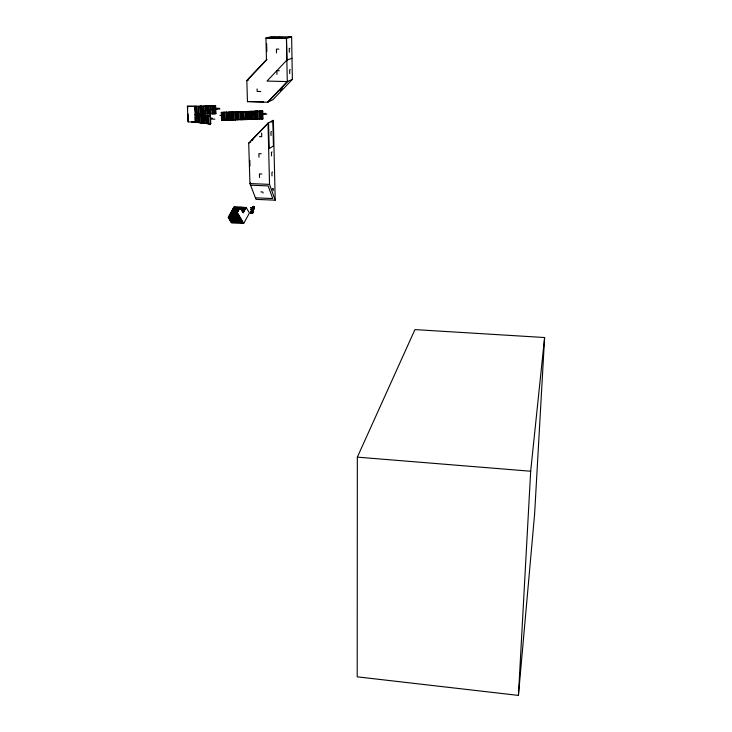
<?xml version="1.0" encoding="UTF-8"?>
<svg xmlns="http://www.w3.org/2000/svg" width="732" height="732" viewBox="0 0 732 732"><rect width="100%" height="100%" fill="white"/><g stroke="black" fill="none" stroke-linecap="round" stroke-linejoin="round"><path stroke-width="1.1" d="M357.344 457.143L357.207 676.835L518.43 695.4L534.625 513.873L544.608 337.534L414.934 329.601L357.344 457.143L530.673 471.234L518.43 695.4M252.732 207.275L253.409 206.57L253.665 207.54M252.476 211.493C253.354 210.084 253.373 214.851 251.744 212.161C251.579 211.017 253.858 210.002 253.363 211.777L252.531 211.036M251.735 212.042L252.476 211.109L251.286 211.347L251.085 212.28L250.701 211.96L251.268 212.436L251.735 212.042L250.701 211.96L251.268 212.436L252.476 211.109M252.686 207.074L253.611 206.927L253.812 207.797L254.205 206.891L253.995 209.087L253.409 208.693L253.995 209.087L254.214 207.495C254.928 204.722 250.957 208.208 252.943 206.927L252.522 207.101M530.673 471.234L544.608 337.534M251.689 211.475L251.433 212.253M253.812 207.797L253.977 206.387L254.278 207.11M252.988 212.673L253.693 211.64L253.171 210.679C253.867 211.823 251.378 214.696 252.211 212.509L251.286 211.347M251.36 213.222L250.92 213.222C252.769 213.259 252.211 211.877 250.92 213.222L252.11 212.371L252.494 212.911L251.533 213.195L251.332 212.49L251.625 211.466L252.156 212.143L252.384 211.722M253.245 206.973L253.327 206.497M251.744 212.161L252.22 211.136M253.665 206.909L253.62 207.778M253.784 208.144L251.964 209.416L251.918 207.604L251.46 208.318L251.964 209.416L250.939 210.02L253.473 208.181L254.214 208.766M252.668 213.076L253.391 210.962M251.927 213.479L251.533 213.195M253.537 208.565L251.781 208.913M252.705 212.838L252.851 211.585M253.19 211.081L251.927 211.649M251.085 212.28L251.808 212.024M253.848 207.632L253.171 206.57M252.933 212.143L253.327 211.045L252.842 210.99L253.482 212.005M228.283 217.45L233.984 206.982L246.208 207.513L249.438 213.039L243.674 223.489L231.513 222.931L228.283 217.45L240.489 218.063M228.393 217.505L231.147 212.445M228.631 217.514L231.275 212.664M228.878 217.523L231.404 212.884M229.116 217.532L231.532 213.104M229.363 217.55L231.66 213.323M229.601 217.56L231.788 213.552M229.848 217.569L231.916 213.771M230.086 217.578L232.044 213.991M230.333 217.587L232.172 214.211M230.571 217.605L232.309 214.43M230.818 217.614L232.437 214.65M231.056 217.624L232.566 214.869M231.303 217.633L232.694 215.089M231.541 217.642L232.822 215.309M231.788 217.66L232.95 215.528M232.026 217.669L233.078 215.748M232.273 217.679L233.206 215.967M232.511 217.688L233.334 216.187M232.758 217.697L233.471 216.407M233.005 217.715L233.6 216.626M233.243 217.724L233.728 216.846M233.49 217.733L233.856 217.065M233.728 217.743L233.984 217.285M240.361 207.906L240.682 207.321M240.489 208.126L240.92 207.33M240.618 208.345L241.167 207.339M240.746 208.565L241.414 207.357M240.874 208.785L241.652 207.366M241.002 209.004L241.899 207.376M241.13 209.233L242.146 207.385M241.267 209.453L242.383 207.394M241.395 209.672L242.631 207.403M241.523 209.892L242.878 207.421M241.652 210.111L243.125 207.43M241.78 210.331L243.363 207.44M241.908 210.551L243.61 207.449M242.036 210.77L243.857 207.458M242.164 210.99L244.095 207.467M242.292 211.209L244.342 207.485M242.42 211.438L244.589 207.495M242.557 211.658L244.836 207.504M242.685 211.877L245.074 207.513M242.814 212.097L245.321 207.522M242.942 212.317L245.568 207.531M243.07 212.536L245.815 207.549M243.198 212.756L246.208 207.513M253.382 211.475L253.382 212.005M253.363 211.777L252.769 211.475M252.266 208.4L250.628 209.7L253.208 208.501M251.497 212.719L252 212.079L251.332 212.49M251.89 208.757L252.705 207.842L251.433 209.334L251.771 209.736M253.583 207.092L254.05 206.552M247.416 80.392L246.821 80.611L266.466 59.704L265.936 38.055L271.435 36.6L291.629 36.939L292.361 79.385L272.89 99.717L267.509 102.233L247.462 101.684L246.83 80.611L267.015 59.512M292.004 58.286L286.871 60.116L266.988 81.087L287.273 81.572L292.361 79.385M267.509 102.233L287.273 81.572L286.459 38.403L291.629 36.939M268.058 101.977L287.795 81.353M282.186 88.462L279.99 90.759L280.685 90.448M248.715 143.106L268.022 123.122L273.365 120.268L275.205 200.184L256.026 199.369L249.941 183.586L248.715 143.106L250.591 142.054M271.279 122.162L272.835 120.551L273.429 145.952L269.193 148.569L268.562 122.839L251.204 140.809L252.988 139.803M253.601 207.577L253.748 207.074M252.943 206.927L252.092 208.647L250.756 207.568L252.119 208.227L251.744 207.842M272.267 189.103L273.182 188.408L273.237 190.759M272.542 172.02L271.92 172.459L272.011 175.982M251.277 213.415L251.387 212.17L252.055 213.332L251.277 213.415L251.744 213.131M272.075 151.927L271.444 152.32L271.526 155.889M271.59 131.595L270.959 131.952L271.041 135.566M261.013 111.072L261.214 118.895L262.715 118.941L262.715 111.017L247.498 111.447L247.297 119.499L242.136 119.691L240.636 119.645L240.38 111.786M259.302 111.136L259.512 118.959L262.925 118.84M252.65 111.264L252.448 119.316L259.714 118.849M245.778 111.502L245.577 119.563L258.012 118.913M247.297 119.499L251.168 119.16M238.65 111.84L238.907 119.7L244.296 119.407M259.302 119.069L259.091 111.237L262.715 111.017M254.16 119.252L253.94 111.41L257.792 111.09M233.682 111.914L229.757 112.243L230.031 120.121L239.135 119.6M237.406 119.664L236.958 119.874L237.15 111.795L240.599 111.685L240.855 119.536M226.746 112.152L222.793 112.481L223.086 120.377L235.677 119.719M235.228 119.938L234.963 112.06L252.22 111.474M229.757 112.243L221.284 112.435L221.586 120.332L228.759 119.975M245.339 111.712L241.88 111.822L242.136 119.691M221.586 120.332L221.65 115.711M209.169 115.812L208.702 116.013L209.023 123.873L210.752 123.809L210.432 115.958L206.177 115.72L206.506 123.571L206.973 123.36M209.023 123.873L209.489 123.662L205.244 123.415L204.914 115.574L205.39 115.372L201.144 115.144L201.483 122.967L201.959 122.756L198.994 122.665L198.647 114.86L199.122 114.659L196.158 114.567L196.505 122.372L196.981 122.162L188.124 121.887L187.392 106.305L197.009 106.268M204.914 115.574L207.906 115.665L207.44 115.866L207.76 123.717L208.227 123.507M252.028 209.626L251.433 209.334L251.964 209.416M228.302 120.185L228.018 112.298L236.692 112.005M205.244 123.415L203.99 123.269L203.661 115.436L204.127 115.235M203.99 123.269L204.466 123.058L200.239 122.82L199.9 114.997L200.376 114.805M199.9 114.997L202.874 115.089L202.398 115.29L202.737 123.113L203.212 122.912M200.239 122.82L200.714 122.61M198.994 122.665L199.47 122.454L195.27 122.217L194.913 114.43L197.878 114.512L197.402 114.714L197.75 122.519L198.226 122.308M195.27 122.217L195.746 122.015L191.528 121.887M208.702 116.013L210.432 115.958M212.454 105.792L212.307 113.771L215.72 113.661L215.638 105.783L213.707 105.93L214.009 113.716L208.885 113.89L207.403 113.844L207.083 106.049M214.009 113.716L215.949 113.57M247.462 101.684L248.047 101.437M206.177 115.72L206.644 115.519L203.661 115.436M208.794 105.994L209.114 113.789L211.054 113.634M215.638 105.783L199.973 106.35L200.312 114.165L207.641 113.744M194.913 114.43L205.93 113.799M188.124 121.887L188.005 114M201.144 115.144L201.62 114.942L197.402 114.714M196.771 106.36L197.118 114.174L199.067 114.018M196.158 114.567L196.634 114.375M195.636 114.128L195.041 106.415M252.632 209.078L253.373 208.776M203.743 114.055L203.414 106.25L207.312 105.957M198.601 114.219L198.253 106.405L202.169 106.113M290.256 69.622L289.652 69.869L289.716 73.612M187.392 106.305L199.973 106.35M246.83 80.611L248.752 79.889M289.872 48.266L289.259 48.458L289.332 52.256M289.607 36.902L284.94 38.22L266.494 37.908M279.505 37.323L278.874 37.497L282.461 37.552M252.028 207.925L250.756 207.568L251.46 208.318L251.973 207.751L252.101 208.931L252.018 208.016M252.833 212.619L252.805 212.774M253.025 206.625L253.83 206.927M262.468 113.542L265.835 113.423M262.083 114.256L264.334 114.174M215.931 108.336L219.225 108.235M215.309 109.022L217.514 108.949M252.394 208.162L253.473 208.181M265.936 38.055L286.468 38.403L286.871 60.116M278.855 49.145L276.412 49.099L276.504 52.924M279.304 70.702L276.888 70.656L276.971 74.426M260.738 91.527L257.188 91.436L257.115 88.92M250.042 101.492L263.557 101.858M211.996 105.984L208.565 106.085L208.885 113.89M216.041 108.912L219.975 109.022M221.284 112.435L222.793 112.481M262.843 114.128L266.823 114.247M219.902 115.409L221.897 115.464M210.871 119.06L214.851 119.179M197.75 122.519L199.232 122.564L198.985 116.992M202.737 123.113L204.228 123.159L204.082 119.81M207.76 123.717L210.752 123.809M259.366 136.628L261.736 136.701L261.635 133.068M261.242 153.747L258.89 153.665L258.991 157.252M261.782 174.015L259.439 173.923L259.54 177.483M249.941 183.586L269.532 184.363L275.205 200.184M260.876 191.885L262.697 191.967L263.099 193.065M255.431 197.823L272.725 198.555L268.15 185.901L250.564 185.196L250.49 182.936M234.03 207.129L240.133 207.394M233.801 207.549L239.904 207.815M233.572 207.97L239.675 208.236M233.343 208.391L239.446 208.657M233.115 208.812L239.218 209.078M232.886 209.233L238.98 209.498M232.657 209.645L238.751 209.919M232.428 210.066L238.522 210.34M232.2 210.487L238.293 210.752M231.971 210.907L238.065 211.173M231.742 211.319L237.836 211.594M231.513 211.74L237.607 212.015M234.359 217.724L231.129 212.225L237.378 212.436M231.184 212.317L237.278 212.591M231.724 213.232L237.818 213.497M232.264 214.137L238.348 214.412M232.794 215.052L238.888 215.327M233.334 215.967L239.419 216.242M233.865 216.873L239.959 217.148M228.86 218.42L241.02 218.978M229.4 219.326L241.56 219.884M229.93 220.24L242.091 220.799M230.47 221.146L242.631 221.705M231.001 222.052L243.161 222.62M210.505 118.035L212.628 118.282M251.524 211.987L252.156 212.143L252.567 211.228M243.674 223.489L237.223 212.5L240.096 207.248L243.326 212.765M252.805 210.798L253.08 211.347M252.366 211.255L252.613 212.362M252.76 206.872L252.787 207.366M187.639 106.204L187.74 108.428M198.491 106.305L198.839 114.119M197.64 114.613L197.988 122.409M196.533 106.46L196.881 114.274M196.396 114.476L196.551 117.815M195.288 106.323L195.59 113.012M194.804 106.506L195.151 114.311M195.307 117.66L195.508 122.116M205.601 106.003L205.784 110.459M205.363 106.103L205.692 113.899M205.134 106.195L205.463 114M205.152 115.473L205.335 119.957M204.072 110.514L204.164 112.737M203.652 106.149L203.981 113.954M202.636 115.189L202.974 123.013M201.931 106.204L202.27 114.009M201.693 106.296L202.032 114.11M201.382 115.043L201.675 121.741M200.449 106.158L200.641 110.624M200.211 106.259L200.55 114.064M210.743 105.847L210.917 110.294M210.514 105.939L210.825 113.734M210.276 106.039L210.596 113.826M210.203 116.059L210.523 123.918M209.215 110.349L209.343 113.689M207.76 118.008L207.998 123.617M206.854 106.14L207.174 113.945M206.406 115.619L206.735 123.461M215.418 105.875L215.72 113.661M214.339 110.193L214.421 112.417M213.936 105.838L214.238 113.625M212.225 105.893L212.536 113.68M223.26 112.271L223.388 115.656M223.031 112.38L223.324 120.268M228.247 112.197L228.53 120.075M226.783 113.277L226.984 118.904M226.508 112.261L226.792 120.14M226.28 112.362L226.563 120.249M224.77 112.316L225.063 120.204M224.532 112.417L224.825 120.313M235.567 116.351L235.64 118.602M235.192 111.959L235.457 119.828M233.453 112.023L233.728 119.892M233.224 112.124L233.499 120.002M231.953 111.978L232.181 118.721M231.724 112.078L231.998 119.957M231.495 112.179L231.77 120.057M229.985 112.142L230.26 120.021M240.151 111.886L240.407 119.746M238.422 111.941L238.687 119.81M237.15 111.795L237.26 115.171M236.921 111.904L237.177 119.764M247.279 111.548L247.517 119.389M245.806 112.627L245.979 118.227M245.559 111.603L245.796 119.453M243.829 111.667L244.076 119.517M243.61 111.767L243.857 119.627M242.329 111.621L242.402 113.863M242.109 111.722L242.356 119.581M252.439 111.374L252.668 119.206M250.939 111.328L251.131 118.044M250.719 111.429L250.948 119.27M250.5 111.529L250.737 119.38M248.999 111.484L249.237 119.334M248.779 111.593L249.017 119.435M249.813 160.326L249.987 165.981M257.582 111.191L257.801 119.023M257.371 111.291L257.591 119.124M256.081 111.154L256.273 117.861M255.871 111.255L256.09 119.087M255.66 111.356L255.88 119.188M254.15 111.31L254.379 119.142M262.513 111.118L262.715 118.941M261.214 110.971L261.425 118.794M260.802 111.182L261.004 119.005M266.631 43.591L266.823 51.551M268.022 123.122L269.532 184.363"/></g></svg>
